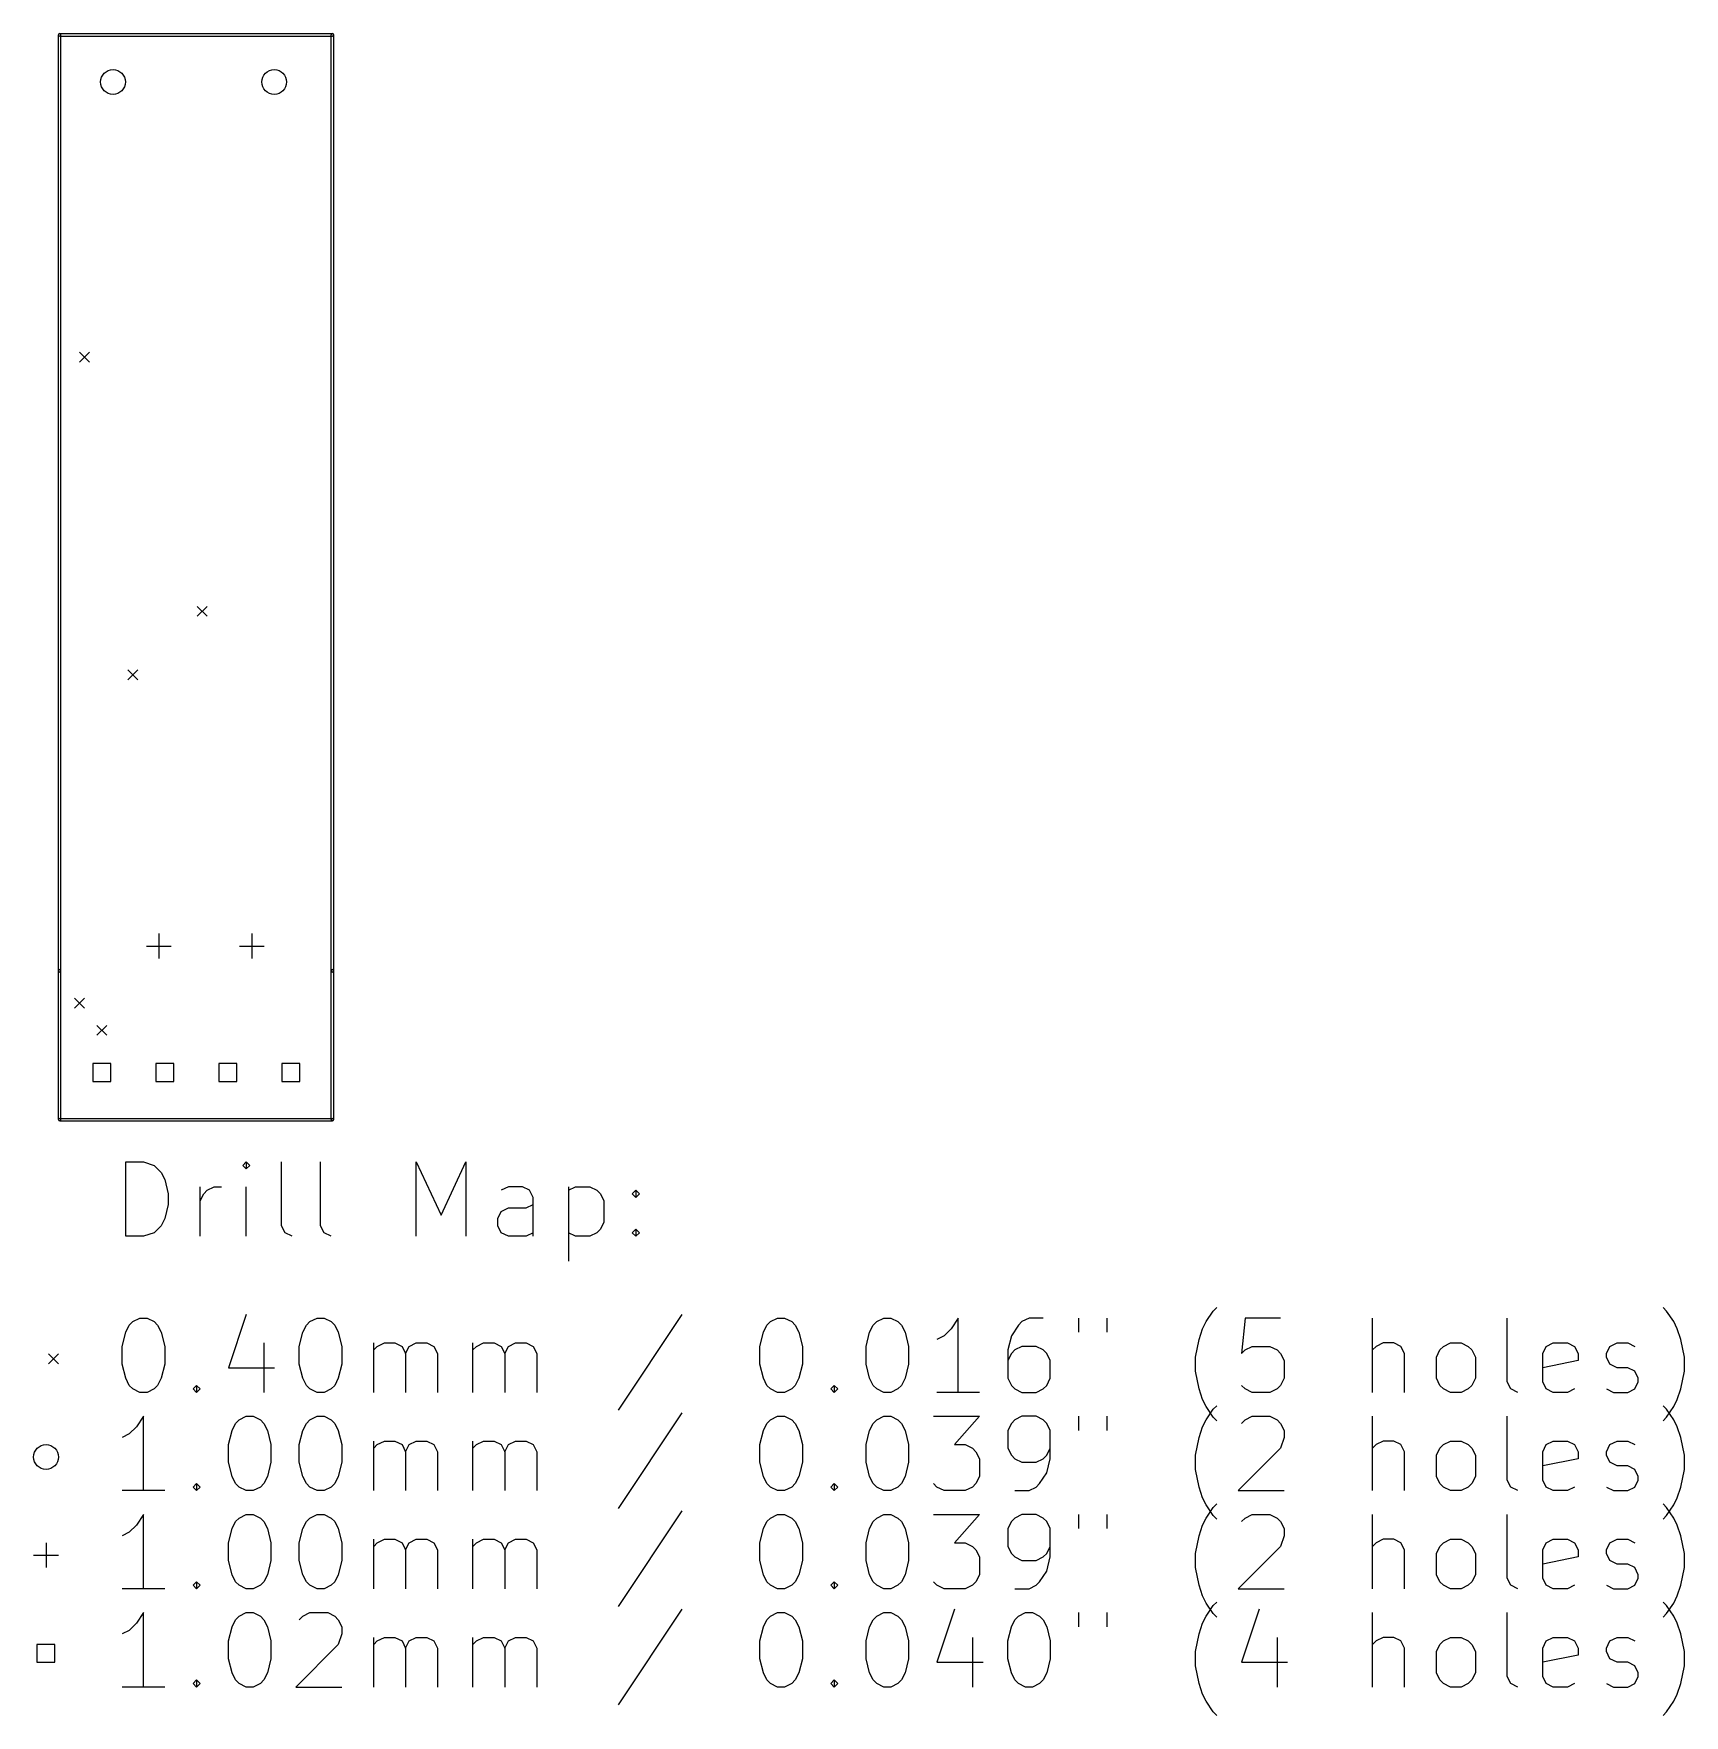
# Model space of a CAD drawing. Extents: x 114.4 to 181, y -167.5 to -99.7.
import ezdxf

# ---------------------------------------------------------------- set-up
doc = ezdxf.new("R2010")
doc.units = 0
doc.header["$MEASUREMENT"] = 0
doc.layers.add('BLACK', color=7, linetype='CONTINUOUS')

msp = doc.modelspace()

# ---------------------------------------------------------------- linework, layer by layer
at = {"layer": 'Black'}
for p, q in [((115.5, -99.7), (126.5, -99.7)), ((115.45, -137.5), (115.45, -99.75)), ((115.5, -99.8), (126.5, -99.8)), ((115.55, -137.5), (115.55, -99.75)), ((126.45, -137.5), (126.45, -99.75)), ((126.55, -137.5), (126.55, -99.75)), ((116.3, -112.55), (116.7, -112.95)), ((116.7, -112.55), (116.3, -112.95)), ((121.05, -122.8), (121.45, -123.2)), ((121.45, -122.8), (121.05, -123.2)), ((118.25, -125.365), (118.65, -125.765)), ((118.65, -125.365), (118.25, -125.765)), ((119.5, -136), (119.5, -137)), ((123.25, -136), (123.25, -137)), ((119, -136.5), (120, -136.5)), ((122.75, -136.5), (123.75, -136.5)), ((115.45, -143.5), (115.45, -137.5)), ((115.55, -143.5), (115.55, -137.5)), ((126.45, -143.5), (126.45, -137.5)), ((126.55, -143.5), (126.55, -137.5)), ((116.1, -138.6), (116.5, -139)), ((116.5, -138.6), (116.1, -139)), ((117, -139.7), (117.4, -140.1)), ((117.4, -139.7), (117, -140.1)), ((117.559, -141.241), (116.841, -141.241)), ((116.841, -141.241), (116.841, -141.959)), ((117.559, -141.959), (117.559, -141.241)), ((120.099, -141.241), (119.381, -141.241)), ((119.381, -141.241), (119.381, -141.959)), ((120.099, -141.959), (120.099, -141.241)), ((122.639, -141.241), (121.921, -141.241)), ((121.921, -141.241), (121.921, -141.959)), ((122.639, -141.959), (122.639, -141.241)), ((125.179, -141.241), (124.461, -141.241)), ((124.461, -141.241), (124.461, -141.959)), ((125.179, -141.959), (125.179, -141.241)), ((116.841, -141.959), (117.559, -141.959)), ((119.381, -141.959), (120.099, -141.959)), ((121.921, -141.959), (122.639, -141.959)), ((124.461, -141.959), (125.179, -141.959)), ((115.5, -143.45), (126.5, -143.45)), ((115.5, -143.55), (126.5, -143.55)), ((118.164, -148.207), (118.164, -145.207)), ((118.164, -145.207), (118.879, -145.207)), ((118.879, -145.207), (119.307, -145.35)), ((119.307, -145.35), (119.593, -145.636)), ((119.593, -145.636), (119.736, -145.921)), ((123.021, -145.207), (122.879, -145.35)), ((122.879, -145.35), (123.021, -145.493)), ((123.164, -145.35), (123.021, -145.207)), ((123.021, -145.207), (123.021, -145.493)), ((123.021, -145.493), (123.164, -145.35)), ((124.45, -147.779), (124.45, -145.207)), ((126.021, -147.779), (126.021, -145.207)), ((129.879, -148.207), (129.879, -145.207)), ((129.879, -145.207), (130.879, -147.35)), ((130.879, -147.35), (131.879, -145.207)), ((131.879, -145.207), (131.879, -148.207)), ((119.736, -145.921), (119.879, -146.493)), ((119.879, -146.493), (119.879, -146.921)), ((121.164, -148.207), (121.164, -146.207)), ((121.164, -146.779), (121.307, -146.493)), ((121.307, -146.493), (121.45, -146.35)), ((121.45, -146.35), (121.736, -146.207)), ((121.736, -146.207), (122.021, -146.207)), ((123.021, -148.207), (123.021, -146.207)), ((133.593, -146.207), (133.307, -146.35)), ((134.164, -146.207), (133.593, -146.207)), ((134.45, -146.35), (134.164, -146.207)), ((134.593, -146.636), (134.45, -146.35)), ((136.021, -146.207), (136.021, -149.207)), ((136.021, -146.35), (136.307, -146.207)), ((136.307, -146.207), (136.879, -146.207)), ((136.879, -146.207), (137.164, -146.35)), ((137.164, -146.35), (137.307, -146.493)), ((137.307, -146.493), (137.45, -146.779)), ((138.593, -146.493), (138.736, -146.35)), ((138.736, -146.636), (138.593, -146.493)), ((138.736, -146.35), (138.879, -146.493)), ((138.736, -146.35), (138.736, -146.636)), ((138.879, -146.493), (138.736, -146.636)), ((119.879, -146.921), (119.736, -147.493)), ((133.307, -147.207), (133.593, -147.064)), ((133.593, -147.064), (134.307, -147.064)), ((134.307, -147.064), (134.593, -146.921)), ((134.593, -148.207), (134.593, -146.636)), ((137.45, -146.779), (137.45, -147.636)), ((119.593, -147.779), (119.307, -148.064)), ((119.736, -147.493), (119.593, -147.779)), ((124.593, -148.064), (124.45, -147.779)), ((126.164, -148.064), (126.021, -147.779)), ((133.164, -147.493), (133.307, -147.207)), ((133.164, -147.779), (133.164, -147.493)), ((133.307, -148.064), (133.164, -147.779)), ((137.45, -147.636), (137.307, -147.921)), ((118.879, -148.207), (118.164, -148.207)), ((119.307, -148.064), (118.879, -148.207)), ((124.879, -148.207), (124.593, -148.064)), ((126.45, -148.207), (126.164, -148.064)), ((133.593, -148.207), (133.307, -148.064)), ((134.307, -148.207), (133.593, -148.207)), ((134.593, -148.064), (134.307, -148.207)), ((136.307, -148.207), (136.021, -148.064)), ((136.879, -148.207), (136.307, -148.207)), ((137.164, -148.064), (136.879, -148.207)), ((137.307, -147.921), (137.164, -148.064)), ((138.593, -148.064), (138.736, -147.921)), ((138.736, -148.207), (138.593, -148.064)), ((138.736, -147.921), (138.879, -148.064)), ((138.736, -147.921), (138.736, -148.207)), ((138.879, -148.064), (138.736, -148.207)), ((161.736, -151.65), (162.021, -151.221)), ((162.021, -151.221), (162.164, -151.079)), ((180.307, -151.221), (180.164, -151.079)), ((180.593, -151.65), (180.307, -151.221)), ((118.164, -152.079), (118.307, -151.793)), ((118.307, -151.793), (118.45, -151.65)), ((118.45, -151.65), (118.736, -151.507)), ((118.736, -151.507), (119.021, -151.507)), ((119.021, -151.507), (119.307, -151.65)), ((119.307, -151.65), (119.45, -151.793)), ((119.45, -151.793), (119.593, -152.079)), ((123.021, -151.364), (122.307, -153.507)), ((125.307, -152.079), (125.45, -151.793)), ((125.45, -151.793), (125.593, -151.65)), ((125.593, -151.65), (125.879, -151.507)), ((125.879, -151.507), (126.164, -151.507)), ((126.164, -151.507), (126.45, -151.65)), ((126.45, -151.65), (126.593, -151.793)), ((126.593, -151.793), (126.736, -152.079)), ((140.593, -151.364), (138.021, -155.221)), ((143.879, -152.079), (144.021, -151.793)), ((144.021, -151.793), (144.164, -151.65)), ((144.164, -151.65), (144.45, -151.507)), ((144.45, -151.507), (144.736, -151.507)), ((144.736, -151.507), (145.021, -151.65)), ((145.021, -151.65), (145.164, -151.793)), ((145.164, -151.793), (145.307, -152.079)), ((148.164, -152.079), (148.307, -151.793)), ((148.307, -151.793), (148.45, -151.65)), ((148.45, -151.65), (148.736, -151.507)), ((148.736, -151.507), (149.021, -151.507)), ((149.021, -151.507), (149.307, -151.65)), ((149.307, -151.65), (149.45, -151.793)), ((149.45, -151.793), (149.593, -152.079)), ((151.45, -151.936), (151.164, -152.221)), ((151.736, -151.507), (151.45, -151.936)), ((151.736, -154.507), (151.736, -151.507)), ((154.164, -151.793), (153.879, -152.221)), ((154.307, -151.65), (154.164, -151.793)), ((154.593, -151.507), (154.307, -151.65)), ((155.164, -151.507), (154.593, -151.507)), ((156.593, -151.507), (156.593, -152.079)), ((157.736, -151.507), (157.736, -152.079)), ((161.45, -152.364), (161.593, -151.936)), ((161.593, -151.936), (161.736, -151.65)), ((163.307, -151.507), (163.164, -152.936)), ((164.736, -151.507), (163.307, -151.507)), ((168.45, -154.507), (168.45, -151.507)), ((173.879, -154.079), (173.879, -151.507)), ((180.736, -151.936), (180.593, -151.65)), ((180.879, -152.364), (180.736, -151.936)), ((118.021, -152.65), (118.164, -152.079)), ((119.593, -152.079), (119.736, -152.65)), ((123.736, -152.507), (123.736, -154.507)), ((125.164, -152.65), (125.307, -152.079)), ((126.736, -152.079), (126.879, -152.65)), ((128.164, -154.507), (128.164, -152.507)), ((128.307, -152.65), (128.593, -152.507)), ((128.593, -152.507), (129.021, -152.507)), ((129.021, -152.507), (129.307, -152.65)), ((129.593, -152.65), (129.879, -152.507)), ((129.879, -152.507), (130.307, -152.507)), ((130.307, -152.507), (130.593, -152.65)), ((132.164, -154.507), (132.164, -152.507)), ((132.307, -152.65), (132.593, -152.507)), ((132.593, -152.507), (133.021, -152.507)), ((133.021, -152.507), (133.307, -152.65)), ((133.593, -152.65), (133.879, -152.507)), ((133.879, -152.507), (134.307, -152.507)), ((134.307, -152.507), (134.593, -152.65)), ((143.736, -152.65), (143.879, -152.079)), ((145.307, -152.079), (145.45, -152.65)), ((148.021, -152.65), (148.164, -152.079)), ((149.593, -152.079), (149.736, -152.65)), ((151.164, -152.221), (150.879, -152.364)), ((153.879, -152.221), (153.736, -152.793)), ((161.307, -153.079), (161.45, -152.364)), ((168.879, -152.507), (168.593, -152.65)), ((169.307, -152.507), (168.879, -152.507)), ((169.593, -152.65), (169.307, -152.507)), ((171.307, -152.65), (171.593, -152.507)), ((171.593, -152.507), (172.021, -152.507)), ((172.021, -152.507), (172.307, -152.65)), ((175.45, -152.65), (175.736, -152.507)), ((175.736, -152.507), (176.307, -152.507)), ((176.307, -152.507), (176.593, -152.65)), ((178.021, -152.65), (178.307, -152.507)), ((178.307, -152.507), (178.736, -152.507)), ((178.736, -152.507), (179.021, -152.65)), ((181.021, -153.079), (180.879, -152.364)), ((115.05, -152.95), (115.45, -153.35)), ((115.45, -152.95), (115.05, -153.35)), ((118.021, -153.364), (118.021, -152.65)), ((119.736, -152.65), (119.736, -153.364)), ((125.164, -153.364), (125.164, -152.65)), ((126.879, -152.65), (126.879, -153.364)), ((128.164, -152.793), (128.307, -152.65)), ((129.307, -152.65), (129.45, -152.936)), ((129.45, -152.936), (129.593, -152.65)), ((129.45, -152.936), (129.45, -154.507)), ((130.593, -152.65), (130.736, -152.936)), ((130.736, -152.936), (130.736, -154.507)), ((132.164, -152.793), (132.307, -152.65)), ((133.307, -152.65), (133.45, -152.936)), ((133.45, -152.936), (133.593, -152.65)), ((133.45, -152.936), (133.45, -154.507)), ((134.593, -152.65), (134.736, -152.936)), ((134.736, -152.936), (134.736, -154.507)), ((143.736, -153.364), (143.736, -152.65)), ((145.45, -152.65), (145.45, -153.364)), ((148.021, -153.364), (148.021, -152.65)), ((149.736, -152.65), (149.736, -153.364)), ((153.736, -152.793), (153.736, -153.936)), ((153.879, -152.936), (153.736, -153.221)), ((154.021, -152.793), (153.879, -152.936)), ((154.307, -152.65), (154.021, -152.793)), ((154.879, -152.65), (154.307, -152.65)), ((155.164, -152.793), (154.879, -152.65)), ((155.307, -152.936), (155.164, -152.793)), ((155.45, -153.221), (155.307, -152.936)), ((155.45, -153.936), (155.45, -153.221)), ((161.307, -153.65), (161.307, -153.079)), ((163.164, -152.936), (163.307, -152.793)), ((163.307, -152.793), (163.593, -152.65)), ((163.593, -152.65), (164.307, -152.65)), ((164.307, -152.65), (164.593, -152.793)), ((164.593, -152.793), (164.736, -152.936)), ((164.736, -152.936), (164.879, -153.221)), ((164.879, -153.221), (164.879, -153.936)), ((168.593, -152.65), (168.45, -152.793)), ((169.736, -152.936), (169.593, -152.65)), ((169.736, -154.507), (169.736, -152.936)), ((171.021, -153.079), (171.164, -152.793)), ((171.021, -153.936), (171.021, -153.079)), ((171.164, -152.793), (171.307, -152.65)), ((172.307, -152.65), (172.45, -152.793)), ((172.45, -152.793), (172.593, -153.079)), ((172.593, -153.079), (172.593, -153.936)), ((175.307, -152.936), (175.45, -152.65)), ((175.307, -154.079), (175.307, -152.936)), ((176.736, -153.221), (175.307, -153.507)), ((176.593, -152.65), (176.736, -152.936)), ((176.736, -152.936), (176.736, -153.221)), ((177.879, -152.936), (178.021, -152.65)), ((177.879, -153.079), (177.879, -152.936)), ((178.021, -153.364), (177.879, -153.079)), ((181.021, -153.65), (181.021, -153.079)), ((118.164, -153.936), (118.021, -153.364)), ((118.307, -154.221), (118.164, -153.936)), ((119.593, -153.936), (119.45, -154.221)), ((119.736, -153.364), (119.593, -153.936)), ((122.307, -153.507), (124.164, -153.507)), ((125.307, -153.936), (125.164, -153.364)), ((125.45, -154.221), (125.307, -153.936)), ((126.736, -153.936), (126.593, -154.221)), ((126.879, -153.364), (126.736, -153.936)), ((143.879, -153.936), (143.736, -153.364)), ((144.021, -154.221), (143.879, -153.936)), ((145.307, -153.936), (145.164, -154.221)), ((145.45, -153.364), (145.307, -153.936)), ((148.164, -153.936), (148.021, -153.364)), ((148.307, -154.221), (148.164, -153.936)), ((149.593, -153.936), (149.45, -154.221)), ((149.736, -153.364), (149.593, -153.936)), ((153.736, -153.936), (153.879, -154.221)), ((155.307, -154.221), (155.45, -153.936)), ((161.45, -154.364), (161.307, -153.65)), ((164.879, -153.936), (164.736, -154.221)), ((171.164, -154.221), (171.021, -153.936)), ((172.593, -153.936), (172.45, -154.221)), ((178.307, -153.507), (178.021, -153.364)), ((178.736, -153.507), (178.307, -153.507)), ((179.021, -153.65), (178.736, -153.507)), ((179.164, -153.936), (179.021, -153.65)), ((179.164, -154.079), (179.164, -153.936)), ((180.879, -154.364), (181.021, -153.65)), ((118.45, -154.364), (118.307, -154.221)), ((118.736, -154.507), (118.45, -154.364)), ((119.021, -154.507), (118.736, -154.507)), ((119.307, -154.364), (119.021, -154.507)), ((119.45, -154.221), (119.307, -154.364)), ((120.879, -154.364), (121.021, -154.221)), ((121.021, -154.507), (120.879, -154.364)), ((121.021, -154.221), (121.164, -154.364)), ((121.021, -154.221), (121.021, -154.507)), ((121.164, -154.364), (121.021, -154.507)), ((125.593, -154.364), (125.45, -154.221)), ((125.879, -154.507), (125.593, -154.364)), ((126.164, -154.507), (125.879, -154.507)), ((126.45, -154.364), (126.164, -154.507)), ((126.593, -154.221), (126.45, -154.364)), ((144.164, -154.364), (144.021, -154.221)), ((144.45, -154.507), (144.164, -154.364)), ((144.736, -154.507), (144.45, -154.507)), ((145.021, -154.364), (144.736, -154.507)), ((145.164, -154.221), (145.021, -154.364)), ((146.593, -154.364), (146.736, -154.221)), ((146.736, -154.507), (146.593, -154.364)), ((146.736, -154.221), (146.879, -154.364)), ((146.736, -154.221), (146.736, -154.507)), ((146.879, -154.364), (146.736, -154.507)), ((148.45, -154.364), (148.307, -154.221)), ((148.736, -154.507), (148.45, -154.364)), ((149.021, -154.507), (148.736, -154.507)), ((149.307, -154.364), (149.021, -154.507)), ((149.45, -154.221), (149.307, -154.364)), ((152.593, -154.507), (150.879, -154.507)), ((153.879, -154.221), (154.021, -154.364)), ((154.021, -154.364), (154.307, -154.507)), ((154.307, -154.507), (154.879, -154.507)), ((154.879, -154.507), (155.164, -154.364)), ((155.164, -154.364), (155.307, -154.221)), ((161.593, -154.793), (161.45, -154.364)), ((163.307, -154.364), (163.164, -154.221)), ((163.593, -154.507), (163.307, -154.364)), ((164.307, -154.507), (163.593, -154.507)), ((164.593, -154.364), (164.307, -154.507)), ((164.736, -154.221), (164.593, -154.364)), ((171.307, -154.364), (171.164, -154.221)), ((171.593, -154.507), (171.307, -154.364)), ((172.021, -154.507), (171.593, -154.507)), ((172.307, -154.364), (172.021, -154.507)), ((172.45, -154.221), (172.307, -154.364)), ((174.021, -154.364), (173.879, -154.079)), ((174.307, -154.507), (174.021, -154.364)), ((175.45, -154.364), (175.307, -154.079)), ((175.736, -154.507), (175.45, -154.364)), ((176.307, -154.507), (175.736, -154.507)), ((176.593, -154.364), (176.307, -154.507)), ((177.879, -154.364), (178.164, -154.507)), ((178.164, -154.507), (178.736, -154.507)), ((178.736, -154.507), (179.021, -154.364)), ((179.021, -154.364), (179.164, -154.079)), ((180.736, -154.793), (180.879, -154.364)), ((140.593, -155.324), (138.021, -159.181)), ((161.736, -155.079), (161.593, -154.793)), ((162.021, -155.507), (161.736, -155.079)), ((161.736, -155.61), (162.021, -155.181)), ((162.021, -155.181), (162.164, -155.039)), ((180.307, -155.181), (180.164, -155.039)), ((180.307, -155.507), (180.593, -155.079)), ((180.593, -155.61), (180.307, -155.181)), ((180.593, -155.079), (180.736, -154.793)), ((118.593, -155.896), (118.307, -156.181)), ((118.879, -155.467), (118.593, -155.896)), ((118.879, -158.467), (118.879, -155.467)), ((122.45, -156.039), (122.593, -155.753)), ((122.593, -155.753), (122.736, -155.61)), ((122.736, -155.61), (123.021, -155.467)), ((123.021, -155.467), (123.307, -155.467)), ((123.307, -155.467), (123.593, -155.61)), ((123.593, -155.61), (123.736, -155.753)), ((123.736, -155.753), (123.879, -156.039)), ((125.307, -156.039), (125.45, -155.753)), ((125.45, -155.753), (125.593, -155.61)), ((125.593, -155.61), (125.879, -155.467)), ((125.879, -155.467), (126.164, -155.467)), ((126.164, -155.467), (126.45, -155.61)), ((126.45, -155.61), (126.593, -155.753)), ((126.593, -155.753), (126.736, -156.039)), ((143.879, -156.039), (144.021, -155.753)), ((144.021, -155.753), (144.164, -155.61)), ((144.164, -155.61), (144.45, -155.467)), ((144.45, -155.467), (144.736, -155.467)), ((144.736, -155.467), (145.021, -155.61)), ((145.021, -155.61), (145.164, -155.753)), ((145.164, -155.753), (145.307, -156.039)), ((148.164, -156.039), (148.307, -155.753)), ((148.307, -155.753), (148.45, -155.61)), ((148.45, -155.61), (148.736, -155.467)), ((148.736, -155.467), (149.021, -155.467)), ((149.021, -155.467), (149.307, -155.61)), ((149.307, -155.61), (149.45, -155.753)), ((149.45, -155.753), (149.593, -156.039)), ((150.736, -155.467), (152.593, -155.467)), ((152.593, -155.467), (151.593, -156.61)), ((153.879, -155.753), (153.736, -156.039)), ((154.021, -155.61), (153.879, -155.753)), ((154.307, -155.467), (154.021, -155.61)), ((154.879, -155.467), (154.307, -155.467)), ((155.164, -155.61), (154.879, -155.467)), ((155.307, -155.753), (155.164, -155.61)), ((155.45, -156.039), (155.307, -155.753)), ((156.593, -155.467), (156.593, -156.039)), ((157.736, -155.467), (157.736, -156.039)), ((161.45, -156.324), (161.593, -155.896)), ((161.593, -155.896), (161.736, -155.61)), ((162.164, -155.65), (162.021, -155.507)), ((163.164, -155.753), (163.307, -155.61)), ((163.307, -155.61), (163.593, -155.467)), ((163.593, -155.467), (164.307, -155.467)), ((164.307, -155.467), (164.593, -155.61)), ((164.593, -155.61), (164.736, -155.753)), ((164.736, -155.753), (164.879, -156.039)), ((168.45, -158.467), (168.45, -155.467)), ((173.879, -158.039), (173.879, -155.467)), ((180.164, -155.65), (180.307, -155.507)), ((180.736, -155.896), (180.593, -155.61)), ((180.879, -156.324), (180.736, -155.896)), ((118.307, -156.181), (118.021, -156.324)), ((122.307, -156.61), (122.45, -156.039)), ((122.307, -157.324), (122.307, -156.61)), ((123.879, -156.039), (124.021, -156.61)), ((124.021, -156.61), (124.021, -157.324)), ((125.164, -156.61), (125.307, -156.039)), ((125.164, -157.324), (125.164, -156.61)), ((126.736, -156.039), (126.879, -156.61)), ((126.879, -156.61), (126.879, -157.324)), ((128.164, -158.467), (128.164, -156.467)), ((128.164, -156.753), (128.307, -156.61)), ((128.307, -156.61), (128.593, -156.467)), ((128.593, -156.467), (129.021, -156.467)), ((129.021, -156.467), (129.307, -156.61)), ((129.307, -156.61), (129.45, -156.896)), ((129.45, -156.896), (129.593, -156.61)), ((129.593, -156.61), (129.879, -156.467)), ((129.879, -156.467), (130.307, -156.467)), ((130.307, -156.467), (130.593, -156.61)), ((130.593, -156.61), (130.736, -156.896)), ((132.164, -158.467), (132.164, -156.467)), ((132.164, -156.753), (132.307, -156.61)), ((132.307, -156.61), (132.593, -156.467)), ((132.593, -156.467), (133.021, -156.467)), ((133.021, -156.467), (133.307, -156.61)), ((133.307, -156.61), (133.45, -156.896)), ((133.45, -156.896), (133.593, -156.61)), ((133.593, -156.61), (133.879, -156.467)), ((133.879, -156.467), (134.307, -156.467)), ((134.307, -156.467), (134.593, -156.61)), ((134.593, -156.61), (134.736, -156.896)), ((143.736, -156.61), (143.879, -156.039)), ((143.736, -157.324), (143.736, -156.61)), ((145.307, -156.039), (145.45, -156.61)), ((145.45, -156.61), (145.45, -157.324)), ((148.021, -156.61), (148.164, -156.039)), ((148.021, -157.324), (148.021, -156.61)), ((149.593, -156.039), (149.736, -156.61)), ((149.736, -156.61), (149.736, -157.324)), ((151.593, -156.61), (152.021, -156.61)), ((152.021, -156.61), (152.307, -156.753)), ((153.736, -156.039), (153.736, -156.753)), ((155.45, -157.181), (155.45, -156.039)), ((161.307, -157.039), (161.45, -156.324)), ((164.879, -156.324), (164.736, -156.753)), ((164.879, -156.039), (164.879, -156.324)), ((168.593, -156.61), (168.45, -156.753)), ((168.879, -156.467), (168.593, -156.61)), ((169.307, -156.467), (168.879, -156.467)), ((169.593, -156.61), (169.307, -156.467)), ((169.736, -156.896), (169.593, -156.61)), ((171.164, -156.753), (171.307, -156.61)), ((171.307, -156.61), (171.593, -156.467)), ((171.593, -156.467), (172.021, -156.467)), ((172.021, -156.467), (172.307, -156.61)), ((172.307, -156.61), (172.45, -156.753)), ((175.307, -156.896), (175.45, -156.61)), ((175.45, -156.61), (175.736, -156.467)), ((175.736, -156.467), (176.307, -156.467)), ((176.307, -156.467), (176.593, -156.61)), ((176.593, -156.61), (176.736, -156.896)), ((177.879, -156.896), (178.021, -156.61)), ((178.021, -156.61), (178.307, -156.467)), ((178.307, -156.467), (178.736, -156.467)), ((178.736, -156.467), (179.021, -156.61)), ((181.021, -157.039), (180.879, -156.324)), ((122.45, -157.896), (122.307, -157.324)), ((124.021, -157.324), (123.879, -157.896)), ((125.307, -157.896), (125.164, -157.324)), ((126.879, -157.324), (126.736, -157.896)), ((129.45, -156.896), (129.45, -158.467)), ((130.736, -156.896), (130.736, -158.467)), ((133.45, -156.896), (133.45, -158.467)), ((134.736, -156.896), (134.736, -158.467)), ((143.879, -157.896), (143.736, -157.324)), ((145.45, -157.324), (145.307, -157.896)), ((148.164, -157.896), (148.021, -157.324)), ((149.736, -157.324), (149.593, -157.896)), ((152.307, -156.753), (152.45, -156.896)), ((152.45, -156.896), (152.593, -157.181)), ((152.593, -157.181), (152.593, -157.896)), ((153.736, -156.753), (153.879, -157.039)), ((153.879, -157.039), (154.021, -157.181)), ((154.021, -157.181), (154.307, -157.324)), ((154.307, -157.324), (154.879, -157.324)), ((154.879, -157.324), (155.164, -157.181)), ((155.164, -157.181), (155.307, -157.039)), ((155.307, -157.039), (155.45, -156.753)), ((155.307, -157.753), (155.45, -157.181)), ((161.307, -157.61), (161.307, -157.039)), ((164.736, -156.753), (163.021, -158.467)), ((169.736, -158.467), (169.736, -156.896)), ((171.021, -157.039), (171.164, -156.753)), ((171.021, -157.896), (171.021, -157.039)), ((172.45, -156.753), (172.593, -157.039)), ((172.593, -157.039), (172.593, -157.896)), ((175.307, -158.039), (175.307, -156.896)), ((176.736, -157.181), (175.307, -157.467)), ((176.736, -156.896), (176.736, -157.181)), ((177.879, -157.039), (177.879, -156.896)), ((178.021, -157.324), (177.879, -157.039)), ((178.307, -157.467), (178.021, -157.324)), ((181.021, -157.61), (181.021, -157.039)), ((122.593, -158.181), (122.45, -157.896)), ((123.879, -157.896), (123.736, -158.181)), ((125.45, -158.181), (125.307, -157.896)), ((126.736, -157.896), (126.593, -158.181)), ((144.021, -158.181), (143.879, -157.896)), ((145.307, -157.896), (145.164, -158.181)), ((148.307, -158.181), (148.164, -157.896)), ((149.593, -157.896), (149.45, -158.181)), ((152.593, -157.896), (152.45, -158.181)), ((155.021, -158.181), (155.307, -157.753)), ((161.45, -158.324), (161.307, -157.61)), ((171.164, -158.181), (171.021, -157.896)), ((172.593, -157.896), (172.45, -158.181)), ((174.021, -158.324), (173.879, -158.039)), ((175.45, -158.324), (175.307, -158.039)), ((178.736, -157.467), (178.307, -157.467)), ((179.021, -157.61), (178.736, -157.467)), ((179.164, -157.896), (179.021, -157.61)), ((179.021, -158.324), (179.164, -158.039)), ((179.164, -158.039), (179.164, -157.896)), ((180.879, -158.324), (181.021, -157.61)), ((119.736, -158.467), (118.021, -158.467)), ((120.879, -158.324), (121.021, -158.181)), ((121.021, -158.467), (120.879, -158.324)), ((121.021, -158.181), (121.164, -158.324)), ((121.021, -158.181), (121.021, -158.467)), ((121.164, -158.324), (121.021, -158.467)), ((122.736, -158.324), (122.593, -158.181)), ((123.021, -158.467), (122.736, -158.324)), ((123.307, -158.467), (123.021, -158.467)), ((123.593, -158.324), (123.307, -158.467)), ((123.736, -158.181), (123.593, -158.324)), ((125.593, -158.324), (125.45, -158.181)), ((125.879, -158.467), (125.593, -158.324)), ((126.164, -158.467), (125.879, -158.467)), ((126.45, -158.324), (126.164, -158.467)), ((126.593, -158.181), (126.45, -158.324)), ((144.164, -158.324), (144.021, -158.181)), ((144.45, -158.467), (144.164, -158.324)), ((144.736, -158.467), (144.45, -158.467)), ((145.021, -158.324), (144.736, -158.467)), ((145.164, -158.181), (145.021, -158.324)), ((146.593, -158.324), (146.736, -158.181)), ((146.736, -158.467), (146.593, -158.324)), ((146.736, -158.181), (146.879, -158.324)), ((146.736, -158.181), (146.736, -158.467)), ((146.879, -158.324), (146.736, -158.467)), ((148.45, -158.324), (148.307, -158.181)), ((148.736, -158.467), (148.45, -158.324)), ((149.021, -158.467), (148.736, -158.467)), ((149.307, -158.324), (149.021, -158.467)), ((149.45, -158.181), (149.307, -158.324)), ((150.879, -158.324), (150.736, -158.181)), ((151.164, -158.467), (150.879, -158.324)), ((152.021, -158.467), (151.164, -158.467)), ((152.307, -158.324), (152.021, -158.467)), ((152.45, -158.181), (152.307, -158.324)), ((154.021, -158.467), (154.593, -158.467)), ((154.593, -158.467), (154.879, -158.324)), ((154.879, -158.324), (155.021, -158.181)), ((161.593, -158.753), (161.45, -158.324)), ((163.021, -158.467), (164.879, -158.467)), ((171.307, -158.324), (171.164, -158.181)), ((171.593, -158.467), (171.307, -158.324)), ((172.021, -158.467), (171.593, -158.467)), ((172.307, -158.324), (172.021, -158.467)), ((172.45, -158.181), (172.307, -158.324)), ((174.307, -158.467), (174.021, -158.324)), ((175.736, -158.467), (175.45, -158.324)), ((176.307, -158.467), (175.736, -158.467)), ((176.593, -158.324), (176.307, -158.467)), ((177.879, -158.324), (178.164, -158.467)), ((178.164, -158.467), (178.736, -158.467)), ((178.736, -158.467), (179.021, -158.324)), ((180.736, -158.753), (180.879, -158.324)), ((140.593, -159.284), (138.021, -163.141)), ((161.736, -159.039), (161.593, -158.753)), ((162.021, -159.467), (161.736, -159.039)), ((161.736, -159.57), (162.021, -159.141)), ((162.021, -159.141), (162.164, -158.999)), ((180.307, -159.141), (180.164, -158.999)), ((180.307, -159.467), (180.593, -159.039)), ((180.593, -159.57), (180.307, -159.141)), ((180.593, -159.039), (180.736, -158.753)), ((118.593, -159.856), (118.307, -160.141)), ((118.879, -159.427), (118.593, -159.856)), ((118.879, -162.427), (118.879, -159.427)), ((122.307, -160.57), (122.45, -159.999)), ((122.45, -159.999), (122.593, -159.713)), ((122.593, -159.713), (122.736, -159.57)), ((122.736, -159.57), (123.021, -159.427)), ((123.021, -159.427), (123.307, -159.427)), ((123.307, -159.427), (123.593, -159.57)), ((123.593, -159.57), (123.736, -159.713)), ((123.736, -159.713), (123.879, -159.999)), ((123.879, -159.999), (124.021, -160.57)), ((125.164, -160.57), (125.307, -159.999)), ((125.307, -159.999), (125.45, -159.713)), ((125.45, -159.713), (125.593, -159.57)), ((125.593, -159.57), (125.879, -159.427)), ((125.879, -159.427), (126.164, -159.427)), ((126.164, -159.427), (126.45, -159.57)), ((126.45, -159.57), (126.593, -159.713)), ((126.593, -159.713), (126.736, -159.999)), ((126.736, -159.999), (126.879, -160.57)), ((143.736, -160.57), (143.879, -159.999)), ((143.879, -159.999), (144.021, -159.713)), ((144.021, -159.713), (144.164, -159.57)), ((144.164, -159.57), (144.45, -159.427)), ((144.45, -159.427), (144.736, -159.427)), ((144.736, -159.427), (145.021, -159.57)), ((145.021, -159.57), (145.164, -159.713)), ((145.164, -159.713), (145.307, -159.999)), ((145.307, -159.999), (145.45, -160.57)), ((148.021, -160.57), (148.164, -159.999)), ((148.164, -159.999), (148.307, -159.713)), ((148.307, -159.713), (148.45, -159.57)), ((148.45, -159.57), (148.736, -159.427)), ((148.736, -159.427), (149.021, -159.427)), ((149.021, -159.427), (149.307, -159.57)), ((149.307, -159.57), (149.45, -159.713)), ((149.45, -159.713), (149.593, -159.999)), ((149.593, -159.999), (149.736, -160.57)), ((150.736, -159.427), (152.593, -159.427)), ((152.593, -159.427), (151.593, -160.57)), ((153.879, -159.713), (153.736, -159.999)), ((153.736, -159.999), (153.736, -160.713)), ((154.021, -159.57), (153.879, -159.713)), ((154.307, -159.427), (154.021, -159.57)), ((154.879, -159.427), (154.307, -159.427)), ((155.164, -159.57), (154.879, -159.427)), ((155.307, -159.713), (155.164, -159.57)), ((155.45, -159.999), (155.307, -159.713)), ((155.45, -161.141), (155.45, -159.999)), ((156.593, -159.427), (156.593, -159.999)), ((157.736, -159.427), (157.736, -159.999)), ((161.45, -160.284), (161.593, -159.856)), ((161.593, -159.856), (161.736, -159.57)), ((162.164, -159.61), (162.021, -159.467)), ((163.164, -159.713), (163.307, -159.57)), ((163.307, -159.57), (163.593, -159.427)), ((163.593, -159.427), (164.307, -159.427)), ((164.307, -159.427), (164.593, -159.57)), ((164.593, -159.57), (164.736, -159.713)), ((164.736, -159.713), (164.879, -159.999)), ((164.879, -159.999), (164.879, -160.284)), ((168.45, -162.427), (168.45, -159.427)), ((173.879, -161.999), (173.879, -159.427)), ((180.164, -159.61), (180.307, -159.467)), ((180.736, -159.856), (180.593, -159.57)), ((180.879, -160.284), (180.736, -159.856)), ((114.95, -160.57), (114.95, -161.57)), ((118.307, -160.141), (118.021, -160.284)), ((122.307, -161.284), (122.307, -160.57)), ((124.021, -160.57), (124.021, -161.284)), ((125.164, -161.284), (125.164, -160.57)), ((126.879, -160.57), (126.879, -161.284)), ((128.164, -162.427), (128.164, -160.427)), ((128.164, -160.713), (128.307, -160.57)), ((128.307, -160.57), (128.593, -160.427)), ((128.593, -160.427), (129.021, -160.427)), ((129.021, -160.427), (129.307, -160.57)), ((129.307, -160.57), (129.45, -160.856)), ((129.45, -160.856), (129.593, -160.57)), ((129.593, -160.57), (129.879, -160.427)), ((129.879, -160.427), (130.307, -160.427)), ((130.307, -160.427), (130.593, -160.57)), ((130.593, -160.57), (130.736, -160.856)), ((132.164, -162.427), (132.164, -160.427)), ((132.164, -160.713), (132.307, -160.57)), ((132.307, -160.57), (132.593, -160.427)), ((132.593, -160.427), (133.021, -160.427)), ((133.021, -160.427), (133.307, -160.57)), ((133.307, -160.57), (133.45, -160.856)), ((133.45, -160.856), (133.593, -160.57)), ((133.593, -160.57), (133.879, -160.427)), ((133.879, -160.427), (134.307, -160.427)), ((134.307, -160.427), (134.593, -160.57)), ((134.593, -160.57), (134.736, -160.856)), ((143.736, -161.284), (143.736, -160.57)), ((145.45, -160.57), (145.45, -161.284)), ((148.021, -161.284), (148.021, -160.57)), ((149.736, -160.57), (149.736, -161.284)), ((151.593, -160.57), (152.021, -160.57)), ((152.021, -160.57), (152.307, -160.713)), ((152.307, -160.713), (152.45, -160.856)), ((153.736, -160.713), (153.879, -160.999)), ((155.307, -160.999), (155.45, -160.713)), ((161.307, -160.999), (161.45, -160.284)), ((164.736, -160.713), (163.021, -162.427)), ((164.879, -160.284), (164.736, -160.713)), ((168.593, -160.57), (168.45, -160.713)), ((168.879, -160.427), (168.593, -160.57)), ((169.307, -160.427), (168.879, -160.427)), ((169.593, -160.57), (169.307, -160.427)), ((169.736, -160.856), (169.593, -160.57)), ((171.021, -160.999), (171.164, -160.713)), ((171.164, -160.713), (171.307, -160.57)), ((171.307, -160.57), (171.593, -160.427)), ((171.593, -160.427), (172.021, -160.427)), ((172.021, -160.427), (172.307, -160.57)), ((172.307, -160.57), (172.45, -160.713)), ((172.45, -160.713), (172.593, -160.999)), ((175.307, -160.856), (175.45, -160.57)), ((175.45, -160.57), (175.736, -160.427)), ((175.736, -160.427), (176.307, -160.427)), ((176.307, -160.427), (176.593, -160.57)), ((176.593, -160.57), (176.736, -160.856)), ((177.879, -160.856), (178.021, -160.57)), ((178.021, -160.57), (178.307, -160.427)), ((178.307, -160.427), (178.736, -160.427)), ((178.736, -160.427), (179.021, -160.57)), ((181.021, -160.999), (180.879, -160.284)), ((114.449, -161.07), (115.45, -161.07)), ((122.45, -161.856), (122.307, -161.284)), ((124.021, -161.284), (123.879, -161.856)), ((125.307, -161.856), (125.164, -161.284)), ((126.879, -161.284), (126.736, -161.856)), ((129.45, -160.856), (129.45, -162.427)), ((130.736, -160.856), (130.736, -162.427)), ((133.45, -160.856), (133.45, -162.427)), ((134.736, -160.856), (134.736, -162.427)), ((143.879, -161.856), (143.736, -161.284)), ((145.45, -161.284), (145.307, -161.856)), ((148.164, -161.856), (148.021, -161.284)), ((149.736, -161.284), (149.593, -161.856)), ((152.45, -160.856), (152.593, -161.141)), ((152.593, -161.141), (152.593, -161.856)), ((153.879, -160.999), (154.021, -161.141)), ((154.021, -161.141), (154.307, -161.284)), ((154.307, -161.284), (154.879, -161.284)), ((154.879, -161.284), (155.164, -161.141)), ((155.164, -161.141), (155.307, -160.999)), ((155.307, -161.713), (155.45, -161.141)), ((161.307, -161.57), (161.307, -160.999)), ((169.736, -162.427), (169.736, -160.856)), ((171.021, -161.856), (171.021, -160.999)), ((172.593, -160.999), (172.593, -161.856)), ((175.307, -161.999), (175.307, -160.856)), ((176.736, -161.141), (175.307, -161.427)), ((176.736, -160.856), (176.736, -161.141)), ((177.879, -160.999), (177.879, -160.856)), ((178.021, -161.284), (177.879, -160.999)), ((178.307, -161.427), (178.021, -161.284)), ((178.736, -161.427), (178.307, -161.427)), ((179.021, -161.57), (178.736, -161.427)), ((181.021, -161.57), (181.021, -160.999)), ((122.593, -162.141), (122.45, -161.856)), ((123.879, -161.856), (123.736, -162.141)), ((125.45, -162.141), (125.307, -161.856)), ((126.736, -161.856), (126.593, -162.141)), ((144.021, -162.141), (143.879, -161.856)), ((145.307, -161.856), (145.164, -162.141)), ((148.307, -162.141), (148.164, -161.856)), ((149.593, -161.856), (149.45, -162.141)), ((152.593, -161.856), (152.45, -162.141)), ((155.021, -162.141), (155.307, -161.713)), ((161.45, -162.284), (161.307, -161.57)), ((171.164, -162.141), (171.021, -161.856)), ((172.593, -161.856), (172.45, -162.141)), ((174.021, -162.284), (173.879, -161.999)), ((175.45, -162.284), (175.307, -161.999)), ((179.164, -161.856), (179.021, -161.57)), ((179.021, -162.284), (179.164, -161.999)), ((179.164, -161.999), (179.164, -161.856)), ((180.879, -162.284), (181.021, -161.57)), ((119.736, -162.427), (118.021, -162.427)), ((120.879, -162.284), (121.021, -162.141)), ((121.021, -162.427), (120.879, -162.284)), ((121.021, -162.141), (121.164, -162.284)), ((121.021, -162.141), (121.021, -162.427)), ((121.164, -162.284), (121.021, -162.427)), ((122.736, -162.284), (122.593, -162.141)), ((123.021, -162.427), (122.736, -162.284)), ((123.307, -162.427), (123.021, -162.427)), ((123.593, -162.284), (123.307, -162.427)), ((123.736, -162.141), (123.593, -162.284)), ((125.593, -162.284), (125.45, -162.141)), ((125.879, -162.427), (125.593, -162.284)), ((126.164, -162.427), (125.879, -162.427)), ((126.45, -162.284), (126.164, -162.427)), ((126.593, -162.141), (126.45, -162.284)), ((144.164, -162.284), (144.021, -162.141)), ((144.45, -162.427), (144.164, -162.284)), ((144.736, -162.427), (144.45, -162.427)), ((145.021, -162.284), (144.736, -162.427)), ((145.164, -162.141), (145.021, -162.284)), ((146.593, -162.284), (146.736, -162.141)), ((146.736, -162.427), (146.593, -162.284)), ((146.736, -162.141), (146.879, -162.284)), ((146.736, -162.141), (146.736, -162.427)), ((146.879, -162.284), (146.736, -162.427)), ((148.45, -162.284), (148.307, -162.141)), ((148.736, -162.427), (148.45, -162.284)), ((149.021, -162.427), (148.736, -162.427)), ((149.307, -162.284), (149.021, -162.427)), ((149.45, -162.141), (149.307, -162.284)), ((150.879, -162.284), (150.736, -162.141)), ((151.164, -162.427), (150.879, -162.284)), ((152.021, -162.427), (151.164, -162.427)), ((152.307, -162.284), (152.021, -162.427)), ((152.45, -162.141), (152.307, -162.284)), ((154.021, -162.427), (154.593, -162.427)), ((154.593, -162.427), (154.879, -162.284)), ((154.879, -162.284), (155.021, -162.141)), ((161.593, -162.713), (161.45, -162.284)), ((161.736, -162.999), (161.593, -162.713)), ((163.021, -162.427), (164.879, -162.427)), ((171.307, -162.284), (171.164, -162.141)), ((171.593, -162.427), (171.307, -162.284)), ((172.021, -162.427), (171.593, -162.427)), ((172.307, -162.284), (172.021, -162.427)), ((172.45, -162.141), (172.307, -162.284)), ((174.307, -162.427), (174.021, -162.284)), ((175.736, -162.427), (175.45, -162.284)), ((176.307, -162.427), (175.736, -162.427)), ((176.593, -162.284), (176.307, -162.427)), ((177.879, -162.284), (178.164, -162.427)), ((178.164, -162.427), (178.736, -162.427)), ((178.736, -162.427), (179.021, -162.284)), ((180.593, -162.999), (180.736, -162.713)), ((180.736, -162.713), (180.879, -162.284)), ((118.879, -163.387), (118.593, -163.816)), ((118.879, -166.387), (118.879, -163.387)), ((122.736, -163.53), (123.021, -163.387)), ((123.021, -163.387), (123.307, -163.387)), ((123.307, -163.387), (123.593, -163.53)), ((125.307, -163.53), (125.593, -163.387)), ((125.593, -163.387), (126.307, -163.387)), ((126.307, -163.387), (126.593, -163.53)), ((140.593, -163.244), (138.021, -167.101)), ((144.164, -163.53), (144.45, -163.387)), ((144.45, -163.387), (144.736, -163.387)), ((144.736, -163.387), (145.021, -163.53)), ((148.45, -163.53), (148.736, -163.387)), ((148.736, -163.387), (149.021, -163.387)), ((149.021, -163.387), (149.307, -163.53)), ((151.593, -163.244), (150.879, -165.387)), ((154.164, -163.53), (154.45, -163.387)), ((154.45, -163.387), (154.736, -163.387)), ((154.736, -163.387), (155.021, -163.53)), ((156.593, -163.387), (156.593, -163.959)), ((157.736, -163.387), (157.736, -163.959)), ((162.021, -163.427), (161.736, -162.999)), ((161.736, -163.53), (162.021, -163.101)), ((162.021, -163.101), (162.164, -162.959)), ((162.164, -163.57), (162.021, -163.427)), ((163.879, -163.244), (163.164, -165.387)), ((168.45, -166.387), (168.45, -163.387)), ((173.879, -165.959), (173.879, -163.387)), ((180.307, -163.101), (180.164, -162.959)), ((180.164, -163.57), (180.307, -163.427)), ((180.307, -163.427), (180.593, -162.999)), ((180.593, -163.53), (180.307, -163.101)), ((118.307, -164.101), (118.021, -164.244)), ((118.593, -163.816), (118.307, -164.101)), ((122.307, -164.53), (122.45, -163.959)), ((122.45, -163.959), (122.593, -163.673)), ((122.593, -163.673), (122.736, -163.53)), ((123.593, -163.53), (123.736, -163.673)), ((123.736, -163.673), (123.879, -163.959)), ((123.879, -163.959), (124.021, -164.53)), ((125.164, -163.673), (125.307, -163.53)), ((126.593, -163.53), (126.736, -163.673)), ((126.736, -163.673), (126.879, -163.959)), ((126.879, -163.959), (126.879, -164.244)), ((143.736, -164.53), (143.879, -163.959)), ((143.879, -163.959), (144.021, -163.673)), ((144.021, -163.673), (144.164, -163.53)), ((145.021, -163.53), (145.164, -163.673)), ((145.164, -163.673), (145.307, -163.959)), ((145.307, -163.959), (145.45, -164.53)), ((148.021, -164.53), (148.164, -163.959)), ((148.164, -163.959), (148.307, -163.673)), ((148.307, -163.673), (148.45, -163.53)), ((149.307, -163.53), (149.45, -163.673)), ((149.45, -163.673), (149.593, -163.959)), ((149.593, -163.959), (149.736, -164.53)), ((153.736, -164.53), (153.879, -163.959)), ((153.879, -163.959), (154.021, -163.673)), ((154.021, -163.673), (154.164, -163.53)), ((155.021, -163.53), (155.164, -163.673)), ((155.164, -163.673), (155.307, -163.959)), ((155.307, -163.959), (155.45, -164.53)), ((161.45, -164.244), (161.593, -163.816)), ((161.593, -163.816), (161.736, -163.53)), ((180.736, -163.816), (180.593, -163.53)), ((180.879, -164.244), (180.736, -163.816)), ((115.301, -164.671), (114.583, -164.671)), ((114.583, -164.671), (114.583, -165.389)), ((115.301, -165.389), (115.301, -164.671)), ((122.307, -165.244), (122.307, -164.53)), ((124.021, -164.53), (124.021, -165.244)), ((126.736, -164.673), (125.021, -166.387)), ((126.879, -164.244), (126.736, -164.673)), ((128.164, -166.387), (128.164, -164.387)), ((128.164, -164.673), (128.307, -164.53)), ((128.307, -164.53), (128.593, -164.387)), ((128.593, -164.387), (129.021, -164.387)), ((129.021, -164.387), (129.307, -164.53)), ((129.307, -164.53), (129.45, -164.816)), ((129.45, -164.816), (129.593, -164.53)), ((129.45, -164.816), (129.45, -166.387)), ((129.593, -164.53), (129.879, -164.387)), ((129.879, -164.387), (130.307, -164.387)), ((130.307, -164.387), (130.593, -164.53)), ((130.593, -164.53), (130.736, -164.816)), ((130.736, -164.816), (130.736, -166.387)), ((132.164, -166.387), (132.164, -164.387)), ((132.164, -164.673), (132.307, -164.53)), ((132.307, -164.53), (132.593, -164.387)), ((132.593, -164.387), (133.021, -164.387)), ((133.021, -164.387), (133.307, -164.53)), ((133.307, -164.53), (133.45, -164.816)), ((133.45, -164.816), (133.593, -164.53)), ((133.45, -164.816), (133.45, -166.387)), ((133.593, -164.53), (133.879, -164.387)), ((133.879, -164.387), (134.307, -164.387)), ((134.307, -164.387), (134.593, -164.53)), ((134.593, -164.53), (134.736, -164.816)), ((134.736, -164.816), (134.736, -166.387)), ((143.736, -165.244), (143.736, -164.53)), ((145.45, -164.53), (145.45, -165.244)), ((148.021, -165.244), (148.021, -164.53)), ((149.736, -164.53), (149.736, -165.244)), ((152.307, -164.387), (152.307, -166.387)), ((153.736, -165.244), (153.736, -164.53)), ((155.45, -164.53), (155.45, -165.244)), ((161.307, -164.959), (161.45, -164.244)), ((164.593, -164.387), (164.593, -166.387)), ((168.593, -164.53), (168.45, -164.673)), ((168.879, -164.387), (168.593, -164.53)), ((169.307, -164.387), (168.879, -164.387)), ((169.593, -164.53), (169.307, -164.387)), ((169.736, -164.816), (169.593, -164.53)), ((169.736, -166.387), (169.736, -164.816)), ((171.021, -164.959), (171.164, -164.673)), ((171.164, -164.673), (171.307, -164.53)), ((171.307, -164.53), (171.593, -164.387)), ((171.593, -164.387), (172.021, -164.387)), ((172.021, -164.387), (172.307, -164.53)), ((172.307, -164.53), (172.45, -164.673)), ((172.45, -164.673), (172.593, -164.959)), ((175.307, -164.816), (175.45, -164.53)), ((175.307, -165.959), (175.307, -164.816)), ((175.45, -164.53), (175.736, -164.387)), ((175.736, -164.387), (176.307, -164.387)), ((176.307, -164.387), (176.593, -164.53)), ((176.593, -164.53), (176.736, -164.816)), ((176.736, -164.816), (176.736, -165.101)), ((177.879, -164.816), (178.021, -164.53)), ((177.879, -164.959), (177.879, -164.816)), ((178.021, -164.53), (178.307, -164.387)), ((178.307, -164.387), (178.736, -164.387)), ((178.736, -164.387), (179.021, -164.53)), ((181.021, -164.959), (180.879, -164.244)), ((114.583, -165.389), (115.301, -165.389)), ((122.45, -165.816), (122.307, -165.244)), ((124.021, -165.244), (123.879, -165.816)), ((143.879, -165.816), (143.736, -165.244)), ((145.45, -165.244), (145.307, -165.816)), ((148.164, -165.816), (148.021, -165.244)), ((149.736, -165.244), (149.593, -165.816)), ((150.879, -165.387), (152.736, -165.387)), ((153.879, -165.816), (153.736, -165.244)), ((155.45, -165.244), (155.307, -165.816)), ((161.307, -165.53), (161.307, -164.959)), ((163.164, -165.387), (165.021, -165.387)), ((171.021, -165.816), (171.021, -164.959)), ((172.593, -164.959), (172.593, -165.816)), ((176.736, -165.101), (175.307, -165.387)), ((178.021, -165.244), (177.879, -164.959)), ((178.307, -165.387), (178.021, -165.244)), ((178.736, -165.387), (178.307, -165.387)), ((179.021, -165.53), (178.736, -165.387)), ((181.021, -165.53), (181.021, -164.959)), ((120.879, -166.244), (121.021, -166.101)), ((121.021, -166.101), (121.164, -166.244)), ((121.021, -166.101), (121.021, -166.387)), ((122.593, -166.101), (122.45, -165.816)), ((122.736, -166.244), (122.593, -166.101)), ((123.736, -166.101), (123.593, -166.244)), ((123.879, -165.816), (123.736, -166.101)), ((144.021, -166.101), (143.879, -165.816)), ((144.164, -166.244), (144.021, -166.101)), ((145.164, -166.101), (145.021, -166.244)), ((145.307, -165.816), (145.164, -166.101)), ((146.593, -166.244), (146.736, -166.101)), ((146.736, -166.101), (146.879, -166.244)), ((146.736, -166.101), (146.736, -166.387)), ((148.307, -166.101), (148.164, -165.816)), ((148.45, -166.244), (148.307, -166.101)), ((149.45, -166.101), (149.307, -166.244)), ((149.593, -165.816), (149.45, -166.101)), ((154.021, -166.101), (153.879, -165.816)), ((154.164, -166.244), (154.021, -166.101)), ((155.164, -166.101), (155.021, -166.244)), ((155.307, -165.816), (155.164, -166.101)), ((161.45, -166.244), (161.307, -165.53)), ((171.164, -166.101), (171.021, -165.816)), ((171.307, -166.244), (171.164, -166.101)), ((172.45, -166.101), (172.307, -166.244)), ((172.593, -165.816), (172.45, -166.101)), ((174.021, -166.244), (173.879, -165.959)), ((175.45, -166.244), (175.307, -165.959)), ((179.164, -165.816), (179.021, -165.53)), ((179.021, -166.244), (179.164, -165.959)), ((179.164, -165.959), (179.164, -165.816)), ((180.879, -166.244), (181.021, -165.53)), ((119.736, -166.387), (118.021, -166.387)), ((121.021, -166.387), (120.879, -166.244)), ((121.164, -166.244), (121.021, -166.387)), ((123.021, -166.387), (122.736, -166.244)), ((123.307, -166.387), (123.021, -166.387)), ((123.593, -166.244), (123.307, -166.387)), ((125.021, -166.387), (126.879, -166.387)), ((144.45, -166.387), (144.164, -166.244)), ((144.736, -166.387), (144.45, -166.387)), ((145.021, -166.244), (144.736, -166.387)), ((146.736, -166.387), (146.593, -166.244)), ((146.879, -166.244), (146.736, -166.387)), ((148.736, -166.387), (148.45, -166.244)), ((149.021, -166.387), (148.736, -166.387)), ((149.307, -166.244), (149.021, -166.387)), ((154.45, -166.387), (154.164, -166.244)), ((154.736, -166.387), (154.45, -166.387)), ((155.021, -166.244), (154.736, -166.387)), ((161.593, -166.673), (161.45, -166.244)), ((161.736, -166.959), (161.593, -166.673)), ((171.593, -166.387), (171.307, -166.244)), ((172.021, -166.387), (171.593, -166.387)), ((172.307, -166.244), (172.021, -166.387)), ((174.307, -166.387), (174.021, -166.244)), ((175.736, -166.387), (175.45, -166.244)), ((176.307, -166.387), (175.736, -166.387)), ((176.593, -166.244), (176.307, -166.387)), ((177.879, -166.244), (178.164, -166.387)), ((178.164, -166.387), (178.736, -166.387)), ((178.736, -166.387), (179.021, -166.244)), ((180.593, -166.959), (180.736, -166.673)), ((180.736, -166.673), (180.879, -166.244)), ((162.021, -167.387), (161.736, -166.959)), ((162.164, -167.53), (162.021, -167.387)), ((180.164, -167.53), (180.307, -167.387)), ((180.307, -167.387), (180.593, -166.959))]:
    msp.add_line(p, q, dxfattribs=at)
for centre in [(117.65, -101.65), (124.15, -101.65), (114.95, -157.11)]:
    msp.add_circle(centre, 0.5, dxfattribs=at)
for centre, start, end in [((115.5, -99.75), 360, 540), ((115.5, -99.75), 90, 270), ((126.5, -99.75), 360, 540), ((126.5, -99.75), 270, 450), ((115.5, -137.5), 360, 540), ((115.5, -137.5), 180, 360), ((126.5, -137.5), 360, 540), ((126.5, -137.5), 180, 360), ((115.5, -143.5), 90, 270), ((115.5, -143.5), 180, 360), ((126.5, -143.5), 180, 360), ((126.5, -143.5), 270, 450)]:
    msp.add_arc(centre, 0.05, start, end, dxfattribs=at)

doc.saveas('drawing.dxf')
